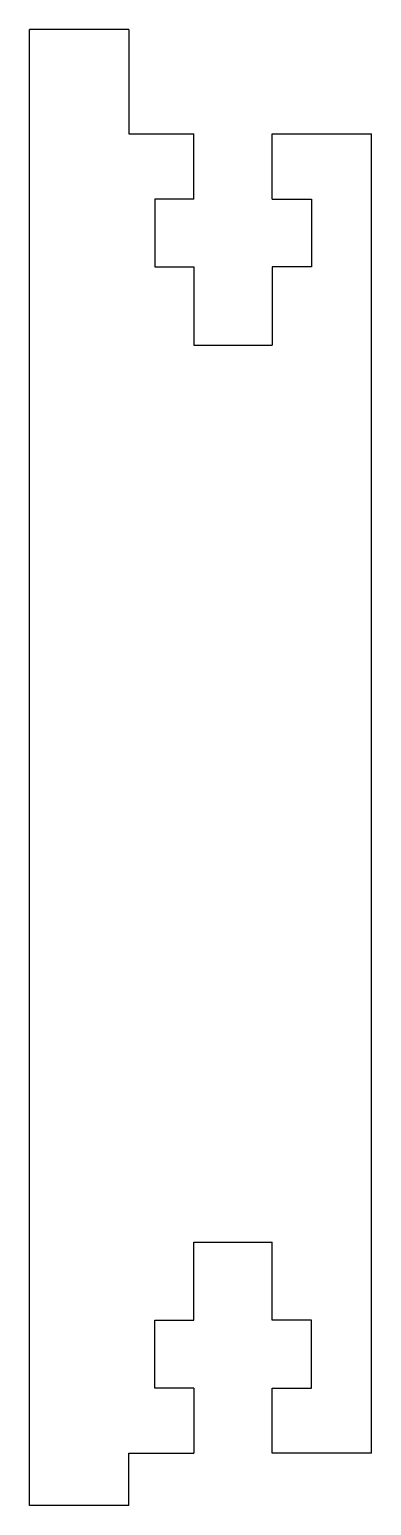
# Model space of a CAD drawing. Header units: millimetres. Extents: x -7.8 to 5.3, y -28.2 to 28.4.
import ezdxf

# ---------------------------------------------------------------- set-up
doc = ezdxf.new("R2010")
doc.units = ezdxf.units.MM

msp = doc.modelspace()

# ---------------------------------------------------------------- linework, layer by layer
at = {"color": 7, "linetype": 'Continuous', "lineweight": 25}
for p, q in [((-7.817, -28.154), (-7.817, 28.446)), ((-4.017, 28.446), (-7.817, 28.446)), ((-4.017, 28.446), (-4.017, 24.446)), ((-4.017, 24.446), (-1.517, 24.446)), ((-1.517, 21.946), (-1.517, 24.446)), ((1.483, 21.946), (1.483, 24.446)), ((1.483, 24.446), (5.283, 24.446)), ((5.283, -26.154), (5.283, 24.446)), ((-1.517, 21.946), (-3.017, 21.946)), ((-3.017, 21.946), (-3.017, 19.346)), ((1.483, 21.946), (2.983, 21.946)), ((2.983, 21.946), (2.983, 19.346)), ((-3.017, 19.346), (-1.517, 19.346)), ((-1.517, 19.346), (-1.517, 16.346)), ((1.483, 19.346), (1.483, 16.346)), ((2.983, 19.346), (1.483, 19.346)), ((-1.517, 16.346), (1.483, 16.346)), ((-1.517, -18.054), (1.483, -18.054)), ((-1.517, -21.054), (-1.517, -18.054)), ((1.483, -21.054), (1.483, -18.054)), ((-3.017, -21.054), (-1.517, -21.054)), ((-3.017, -23.654), (-3.017, -21.054)), ((2.983, -21.054), (1.483, -21.054)), ((2.983, -23.654), (2.983, -21.054)), ((-1.517, -23.654), (-3.017, -23.654)), ((-1.517, -23.654), (-1.517, -26.154)), ((1.483, -26.154), (1.483, -23.654)), ((1.483, -23.654), (2.983, -23.654)), ((-4.017, -26.154), (-1.517, -26.154)), ((-4.017, -28.154), (-4.017, -26.154)), ((5.283, -26.154), (1.483, -26.154)), ((-4.017, -28.154), (-7.817, -28.154))]:
    msp.add_line(p, q, dxfattribs=at)

doc.saveas('drawing.dxf')
